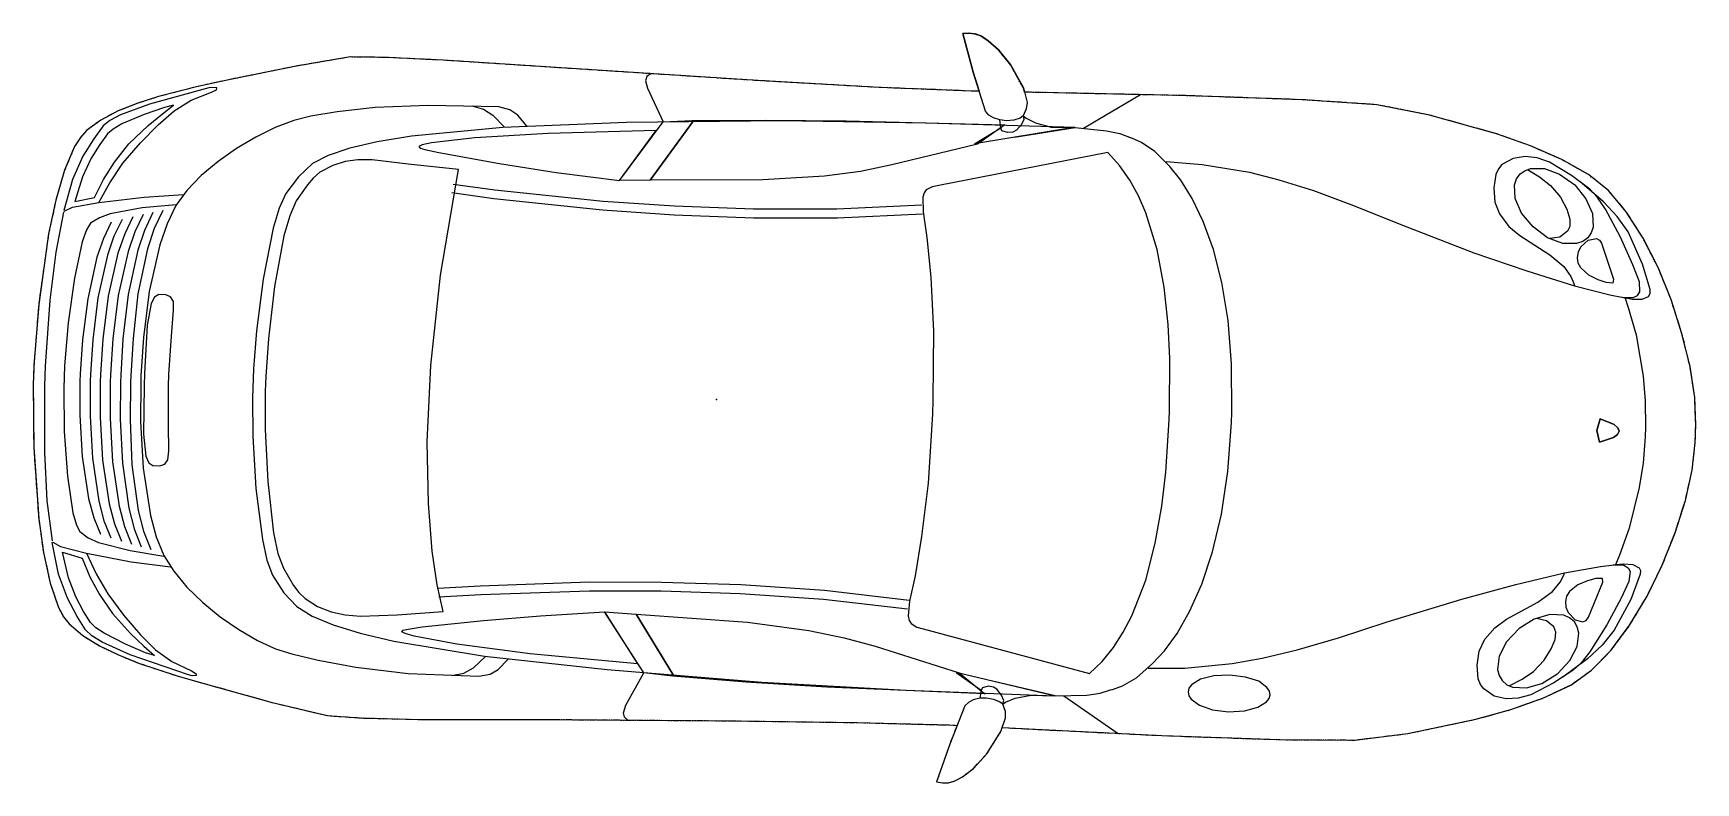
# Model space of a CAD drawing. Header units: inches. Extents: x 0 to 174, y -4 to 74.
import ezdxf

# ---------------------------------------------------------------- set-up
doc = ezdxf.new("R2010")
doc.units = ezdxf.units.IN
doc.header["$MEASUREMENT"] = 0
doc.linetypes.add('PHANTOM2', pattern=[1.25, 0.625, -0.125, 0.125, -0.125, 0.125, -0.125])
doc.layers.add('VEHICLE_OUTLINE', color=8, linetype='PHANTOM2')
doc.layers.add('VEHICLES', color=7, linetype='Continuous')

msp = doc.modelspace()

# ---------------------------------------------------------------- linework, layer by layer
at = {"layer": 'VEHICLE_OUTLINE', "color": 8}
msp.add_lwpolyline([(103.96, 67.91), (103.85, 68.35), (102.52, 70.74), (101.25, 72.35), (100.17, 73.29), (99.38, 73.83), (98.72, 74.04), (98.12, 74.09), (97.49, 74.05), (98.58, 70.01), (99.22, 68.01), (98.39, 68.03), (88.74, 68.4), (75.4, 69.16), (56.99, 70.35), (43, 71.26), (37.05, 71.55), (33.26, 71.6), (27.39, 70.6), (20.5, 69.21), (17.26, 68.51), (13.13, 67.45), (10.97, 66.75), (8.92, 65.95), (7.08, 64.99), (5.57, 63.89), (4.94, 63.16), (4.34, 62.22), (3.29, 59.73), (2.37, 56.6), (1.61, 53.05), (0.57, 45.65), (0.07, 39.26), (0, 37.12), (0.05, 30.68), (0.57, 23.19), (1.07, 19.63), (1.78, 16.44), (2.65, 13.88), (3.19, 12.9), (3.76, 12.16), (5.2, 10.93), (6.96, 9.85), (8.95, 8.91), (11.05, 8.05), (15.1, 6.7), (18.29, 5.81), (25.06, 3.92), (30.85, 2.54), (34.63, 2.29), (40.59, 2.14), (54.61, 2.13), (73.06, 2), (86.42, 1.81), (96.07, 1.56), (96.9, 1.52), (96.12, -0.46), (94.75, -4.39), (95.38, -4.5), (95.98, -4.49), (96.65, -4.3), (97.47, -3.88), (98.62, -2.99), (100, -1.47), (101.49, 0.86), (101.64, 1.28), (118.36, 0.45), (130.75, 0.02), (138.6, -0.02), (144.17, 0.66), (151.32, 2.16), (154.97, 3.17), (158.35, 4.38), (161.26, 5.75), (163.45, 7.3), (165.48, 9.37), (167.44, 12.01), (169.26, 15.05), (170.85, 18.3), (172.2, 21.72), (173.28, 25.08), (174, 28.28), (174.31, 31.18), (174.37, 33.02), (174.26, 35.91), (173.77, 39.15), (172.93, 42.58), (171.82, 46.08), (170.46, 49.44), (168.85, 52.59), (167.09, 55.37), (165.21, 57.6), (163.13, 59.27), (160.32, 60.84), (157.03, 62.28), (153.47, 63.55), (146.43, 65.51), (140.93, 66.6), (133.09, 67.12), (120.71, 67.55)], close=True, dxfattribs=at)
at = {"layer": 'VEHICLES', "color": 9}
msp.add_lwpolyline([(103.96, 67.91), (103.85, 68.35), (102.52, 70.74), (101.25, 72.35), (100.17, 73.29), (99.38, 73.83), (98.72, 74.04), (98.12, 74.09), (97.49, 74.05), (98.58, 70.01), (99.22, 68.01), (98.39, 68.03), (88.74, 68.4), (75.4, 69.16), (56.99, 70.35), (43, 71.26), (37.05, 71.55), (33.26, 71.6), (27.39, 70.6), (20.5, 69.21), (17.26, 68.51), (13.13, 67.45), (10.97, 66.75), (8.92, 65.95), (7.08, 64.99), (5.57, 63.89), (4.94, 63.16), (4.34, 62.22), (3.29, 59.73), (2.37, 56.6), (1.61, 53.05), (0.57, 45.65), (0.07, 39.26), (0, 37.12), (0.05, 30.68), (0.57, 23.19), (1.07, 19.63), (1.78, 16.44), (2.65, 13.88), (3.19, 12.9), (3.76, 12.16), (5.2, 10.93), (6.96, 9.85), (8.95, 8.91), (11.05, 8.05), (15.1, 6.7), (18.29, 5.81), (25.06, 3.92), (30.85, 2.54), (34.63, 2.29), (40.59, 2.14), (54.61, 2.13), (73.06, 2), (86.42, 1.81), (96.07, 1.56), (96.9, 1.52), (96.12, -0.46), (94.75, -4.39), (95.38, -4.5), (95.98, -4.49), (96.65, -4.3), (97.47, -3.88), (98.62, -2.99), (100, -1.47), (101.49, 0.86), (101.64, 1.28), (118.36, 0.45), (130.75, 0.02), (138.6, -0.02), (144.17, 0.66), (151.32, 2.16), (154.97, 3.17), (158.35, 4.38), (161.26, 5.75), (163.45, 7.3), (165.48, 9.37), (167.44, 12.01), (169.26, 15.05), (170.85, 18.3), (172.2, 21.72), (173.28, 25.08), (174, 28.28), (174.31, 31.18), (174.37, 33.02), (174.26, 35.91), (173.77, 39.15), (172.93, 42.58), (171.82, 46.08), (170.46, 49.44), (168.85, 52.59), (167.09, 55.37), (165.21, 57.6), (163.13, 59.27), (160.32, 60.84), (157.03, 62.28), (153.47, 63.55), (146.43, 65.51), (140.93, 66.6), (133.09, 67.12), (120.71, 67.55)], close=True, dxfattribs=at)
for points in [[(98.74, 62.48), (101.47, 64.16), (101.38, 65), (100.73, 65.21), (100.23, 65.5), (99.88, 65.93), (98.58, 70.01), (97.49, 74.05), (98.12, 74.09), (98.72, 74.04), (99.38, 73.83), (100.17, 73.29), (101.25, 72.35), (102.52, 70.74), (103.85, 68.35), (104.25, 66.83), (104.16, 66.17), (103.84, 65.43), (104.13, 65.18), (105.11, 64.69), (106.75, 64.24), (109.12, 64.19), (98.74, 62.48)], [(64.74, 69.84), (64.37, 69.55), (64.23, 69.1), (64.42, 68.34), (66.07, 64.79)], [(18.43, 68.35), (12.2, 66.64), (9.15, 65.55), (8.04, 64.95), (7.33, 64.37), (6.35, 63.03), (5.2, 61.2), (4.1, 58.74), (3.2, 55.52), (3.26, 55.43), (4.12, 55.85), (6.87, 56.35), (8.03, 58.42), (9.39, 60.45), (11.24, 62.61), (13.11, 64.47), (14.79, 65.95), (16.58, 67.06), (18.71, 67.92), (19.23, 68.14), (19.24, 68.38), (18.82, 68.4), (18.43, 68.35)], [(7.78, 63.55), (6.99, 62.43), (6.07, 60.99), (5.16, 59.03), (4.35, 56.44), (6.44, 56.88), (7.38, 58.75), (8.52, 60.57), (10.03, 62.48), (12.06, 64.42), (13.55, 65.63), (14.72, 66.56), (13.78, 66.32), (11.62, 65.58), (9.3, 64.58), (8.37, 64.04), (7.78, 63.55)], [(51.76, 64.33), (50.81, 65.51), (49.98, 66.05), (48.82, 66.36), (41.42, 66.53), (35.87, 66.3), (31.88, 65.84), (29.1, 65.39), (27.34, 64.94), (25.39, 64.2), (23.36, 63.21), (21.31, 62.02), (19.39, 60.64), (17.62, 59.17), (16.12, 57.6), (14.96, 56.04), (14.05, 54.12), (13.28, 51.92), (12.17, 47.02), (11.55, 42.17), (11.29, 38.17), (11.27, 37.39), (11.25, 33.39), (11.53, 28.5), (12.29, 23.54), (12.9, 21.29), (13.68, 19.34), (14.73, 17.67), (16.12, 16), (17.78, 14.41), (19.59, 12.9), (21.56, 11.57), (23.51, 10.41), (25.4, 9.56), (27.13, 9.02), (29.88, 8.36), (33.82, 7.62), (39.34, 6.97), (46.74, 6.68), (47.92, 6.88), (48.77, 7.36), (49.81, 8.47)], [(45.99, 66.49), (47.22, 66.14), (48.22, 65.51), (49.41, 64.23)], [(110.17, 64.15), (116.14, 67.68)], [(102.92, 63.18), (109.27, 64.19), (93.64, 64.67), (78.48, 64.9), (62.22, 64.72), (49.26, 64.21), (39.68, 63.31), (36.08, 62.71), (33.2, 62.03), (30.94, 61.26), (29.29, 60.42), (27.82, 59.05), (26.5, 57.29), (25.78, 55.75), (25.17, 53.64), (24.11, 48.32), (23.41, 42.89), (23.09, 38.9), (22.98, 35.87), (23.02, 31.83), (23.34, 26.37), (24.03, 20.99), (24.49, 18.84), (25.1, 17.28), (26.3, 15.4), (27.66, 13.97), (29.26, 12.98), (31.45, 12.06), (34.28, 11.18), (37.83, 10.34), (47.32, 8.77), (60.21, 7.39), (76.42, 6.04), (91.56, 5.21), (107.19, 4.63), (100.92, 6.09)], [(66.07, 64.79), (69.06, 64.93), (69.14, 64.78), (64.71, 58.67), (61.49, 58.66), (66.07, 64.79)], [(69.06, 64.93), (76.76, 64.99), (85.25, 64.91), (101.91, 64.47), (99.04, 62.47), (90.05, 60.28), (86.78, 59.61), (83, 59.11), (76.54, 58.71), (64.71, 58.67), (69.14, 64.78), (69.06, 64.93)], [(103.84, 65.43), (103.5, 65.2), (102.86, 64.98), (102.07, 64.89), (101.38, 65)], [(103.84, 65.43), (103.91, 65.04), (103.65, 64.53), (103.12, 63.92), (102.75, 63.72), (102.18, 63.68), (101.59, 63.85), (101.47, 64.16)], [(65.35, 63.88), (54.02, 63.59), (46.3, 63.13), (41.76, 62.6), (40.79, 62.39), (40.43, 62.23), (40.57, 62.04), (41.08, 61.9), (42.54, 61.58), (48.91, 60.42), (54.84, 59.5), (61.49, 58.66), (65.35, 63.88)], [(109.27, 64.19), (112.57, 63.86), (113.95, 63.57), (115.14, 63.14)], [(112.81, 5.22), (113.21, 5.29), (114.24, 5.65), (115.71, 6.5), (117.39, 8.01), (118.64, 9.32), (119.97, 11.14), (121.29, 13.47), (122.56, 16.32), (123.67, 19.71), (124.62, 23.65), (125.29, 28.14), (125.68, 33.27), (125.72, 34.33), (125.69, 39.44), (125.33, 43.97), (124.66, 47.97), (123.79, 51.43), (122.71, 54.36), (121.56, 56.77), (120.37, 58.68), (119.21, 60.11), (117.64, 61.7), (116.23, 62.65), (115.22, 63.08), (114.84, 63.21)], [(119.16, 34.49), (119.2, 39.97), (119.03, 43.56), (118.62, 47.46), (117.89, 51.43), (116.7, 55.26), (115.91, 57.03), (115.01, 58.69), (113.92, 60.23), (112.7, 61.6), (94.97, 58.12), (94.28, 57.97), (93.66, 57.66), (93.44, 57.37), (93.3, 56.89), (93.34, 55.38), (93.73, 52.66), (94.13, 48.52), (94.41, 42.85), (94.37, 35.63), (94.32, 34.16), (93.85, 26.92), (93.18, 21.32), (92.49, 17.19), (91.92, 14.53), (91.77, 13), (91.88, 12.51), (92.08, 12.2), (92.66, 11.82), (93.35, 11.65), (110.8, 6.97), (112.1, 8.22), (113.3, 9.69), (114.32, 11.28), (115.22, 12.99), (116.68, 16.73), (117.68, 20.64), (118.36, 24.5), (118.79, 28.07), (119.13, 33.56), (119.16, 34.49)], [(161.64, 47.61), (165.37, 46.67), (166.8, 46.38), (167.8, 46.37), (168.28, 46.59), (168.51, 46.98), (168.46, 48.03), (167.76, 49.8), (166.48, 52.71), (164.9, 55.65), (164.07, 56.86), (163.26, 57.73), (161.35, 59.18), (159.02, 60.58), (157.74, 61.02), (156.48, 61.18), (155.21, 60.96), (154.04, 60.31), (153.67, 59.87), (153.41, 59.27), (153.18, 57.87), (153.31, 56.39), (153.8, 55.14), (154.78, 53.84), (155.92, 52.87), (159.07, 50.86), (160.53, 49.63), (161.28, 48.59), (161.59, 47.85), (161.64, 47.61)], [(44.62, 59.79), (39.31, 60.37), (35.56, 60.8), (34.06, 60.82), (32.7, 60.63), (31.42, 60.22), (30.07, 59.52), (29.35, 58.91), (28.76, 58.21), (27.59, 56.5), (26.9, 54.96), (26.28, 52.85), (25.31, 47.52), (24.67, 42.1), (24.38, 38.11), (24.33, 36.57), (24.34, 32.54), (24.6, 27.08), (25.2, 21.7), (25.66, 19.55), (26.24, 17.99), (27.29, 16.18), (27.84, 15.44), (28.51, 14.81), (29.83, 13.99), (31.23, 13.43), (32.72, 13.1), (34.34, 12.98), (38.17, 13.12), (43, 13.47), (42.37, 16.26), (41.84, 19.8), (41.44, 24.78), (41.33, 31.25), (41.7, 39.25), (42.72, 48.72), (44.62, 59.79)], [(118.81, 60.63), (122.62, 60.32), (127.56, 59.51), (130.66, 58.71), (134.27, 57.59), (138.48, 56.03), (143.44, 54.02), (151.1, 51.08), (156.64, 49.17), (161.64, 47.61)], [(163.05, 52.65), (162.52, 52.24), (161.88, 52.03), (160.44, 52.05), (158.83, 52.64), (157.31, 53.78), (156.09, 55.24), (155.43, 56.77), (155.36, 58.18), (155.56, 58.81), (155.94, 59.34), (156.43, 59.68), (157.04, 59.9), (158.52, 59.91), (160.09, 59.31), (161.68, 58.2), (162.86, 56.72), (163.53, 55.19), (163.6, 53.77), (163.4, 53.15), (163.05, 52.65)], [(156.71, 59.82), (158, 59.02), (159.14, 58.11), (160.19, 56.9), (160.84, 55.64), (161.16, 54.61), (161.16, 53.83), (160.93, 53.32), (160.13, 52.72), (159.07, 52.58)], [(44.05, 58.28), (48.42, 57.67), (59.76, 56.49), (67.27, 55.99), (75.56, 55.67), (84.29, 55.67), (93.19, 56.11)], [(166.68, 46.41), (167.73, 46.22), (168.75, 46.22), (169.42, 46.49), (169.59, 46.79), (169.6, 47.21), (168.79, 49.89), (167.28, 53.25), (166.14, 54.89), (164.68, 56.41), (162.23, 58.55)], [(14.99, 56.1), (11.43, 55.77), (8.06, 55.17), (6.94, 54.73), (6.01, 54.16), (5.6, 53.48), (5.13, 52.23), (4.31, 48.41), (3.66, 43.74), (3.29, 39.23), (3.21, 36.89), (3.26, 32.34), (3.58, 27.66), (4.14, 23.79), (4.52, 22.52), (4.88, 21.84), (5.76, 21.18), (6.86, 20.69), (10.17, 19.85), (13.7, 19.27)], [(6.87, 56.35), (11.62, 56.91), (15.75, 57.19)], [(43.9, 57.38), (48.3, 56.77), (59.7, 55.59), (67.24, 55.06), (75.56, 54.74), (84.35, 54.73), (93.28, 55.17)], [(3.19, 55.34), (2.36, 51.15), (1.73, 46.09), (1.25, 39.18), (1.17, 37.11), (1.17, 30.16), (1.44, 25.06), (1.99, 20.86)], [(8.18, 54.29), (7.37, 52.58), (6.67, 50.61), (5.71, 46.25), (5.16, 41.94), (4.92, 38.39), (4.89, 37.61), (4.89, 34.06), (5.13, 29.72), (5.79, 25.3), (6.35, 23.29), (7.04, 21.55)], [(9.31, 54.55), (8.46, 52.81), (7.79, 50.81), (6.79, 46.36), (6.25, 41.96), (6, 38.36), (5.98, 37.57), (5.97, 33.93), (6.21, 29.53), (6.89, 25.02), (7.42, 22.95), (8.14, 21.18)], [(10.46, 54.84), (9.59, 53.07), (8.88, 51.02), (7.85, 46.51), (7.3, 42.01), (7.05, 38.32), (7.03, 37.54), (7.02, 33.83), (7.25, 29.31), (7.97, 24.74), (8.52, 22.65), (9.27, 20.84)], [(11.52, 55.08), (10.65, 53.27), (9.94, 51.19), (8.91, 46.59), (8.36, 42.04), (8.11, 38.28), (8.08, 37.5), (8.07, 33.74), (8.3, 29.15), (9.01, 24.5), (9.57, 22.37), (10.32, 20.51)], [(12.55, 55.28), (11.68, 53.42), (10.97, 51.34), (9.97, 46.68), (9.41, 42.06), (9.19, 38.24), (9.16, 37.46), (9.12, 33.64), (9.35, 29), (10.03, 24.28), (10.58, 22.12), (11.33, 20.23)], [(13.58, 55.52), (12.68, 53.62), (11.97, 51.48), (10.96, 46.76), (10.47, 42.08), (10.24, 38.21), (10.21, 37.43), (10.17, 33.54), (10.34, 28.84), (11.01, 24.06), (11.57, 21.88), (12.34, 19.95)], [(164.5, 52.08), (165.73, 48.31), (165.68, 47.89), (164.96, 47.97), (164.13, 48.24), (163.15, 48.73), (162.31, 49.48), (162.05, 49.97), (161.98, 50.58), (162.06, 51.18), (162.32, 51.68), (163.1, 52.4), (163.95, 52.56), (164.27, 52.39), (164.5, 52.08)], [(14.22, 38.31), (14.51, 42.33), (14.72, 45.06), (14.7, 45.97), (14.41, 46.46), (13.91, 46.66), (13.16, 46.68), (12.72, 46.43), (12.37, 45.75), (11.96, 43.48), (11.66, 38.43), (11.62, 37.14), (11.56, 32.05), (11.81, 29.75), (12.12, 29.05), (12.53, 28.77), (13.28, 28.74), (13.8, 28.9), (14.12, 29.37), (14.21, 30.3), (14.18, 33.01), (14.18, 37.08), (14.22, 38.31)], [(166.92, 46.4), (167.28, 45.34), (168.11, 42.45), (168.86, 38.12), (169.07, 35.55), (169.1, 32.78), (169.06, 31.76), (168.84, 29), (168.45, 26.45), (167.4, 22.18), (166.37, 19.36), (165.94, 18.35)], [(164.26, 31.23), (164, 32.45), (164.34, 33.67), (165.8, 33.08), (166.21, 32.73), (166.34, 32.36), (166.18, 32.01), (165.75, 31.69), (164.26, 31.23)], [(164.34, 33.67), (164, 32.45), (164.26, 31.23), (165.75, 31.69), (166.18, 32.01), (166.34, 32.36), (166.21, 32.73), (165.8, 33.08), (164.34, 33.67)], [(16.28, 6.81), (10.18, 8.92), (7.22, 10.23), (6.16, 10.9), (5.49, 11.53), (4.6, 12.94), (3.59, 14.84), (2.65, 17.37), (1.98, 20.68), (2.05, 20.73), (2.87, 20.28), (5.59, 19.59), (6.6, 17.42), (7.82, 15.3), (9.51, 13.04), (11.25, 11.02), (12.82, 9.43), (14.52, 8.2), (16.59, 7.22), (17.09, 6.91), (17.09, 6.73), (16.67, 6.71), (16.28, 6.81)], [(6, 12.32), (5.28, 13.46), (4.46, 14.99), (3.69, 17), (3.06, 19.68), (5.12, 19.06), (5.92, 17.11), (6.94, 15.24), (8.32, 13.26), (10.2, 11.15), (11.6, 9.84), (12.71, 8.86), (11.78, 9.14), (9.68, 10.02), (7.43, 11.19), (6.55, 11.76), (6, 12.32)], [(5.59, 19.59), (10.28, 18.67), (14.39, 18.14)], [(116.95, 7.51), (120.78, 7.53), (125.76, 7.99), (128.91, 8.57), (132.58, 9.43), (136.9, 10.7), (141.99, 12.39), (149.84, 14.76), (155.49, 16.28), (160.59, 17.52)], [(160.59, 17.52), (164.37, 18.17), (165.82, 18.36), (166.82, 18.32), (167.29, 18.03), (167.48, 17.64), (167.36, 16.62), (166.54, 14.87), (165.06, 12.06), (163.28, 9.24), (162.36, 8.09), (161.5, 7.31), (159.49, 5.97), (157.07, 4.73), (155.76, 4.38), (154.5, 4.3), (153.24, 4.59), (152.13, 5.35), (151.78, 5.81), (151.56, 6.39), (151.43, 7.84), (151.66, 9.31), (152.25, 10.55), (153.31, 11.75), (154.52, 12.64), (157.8, 14.42), (159.34, 15.54), (160.16, 16.54), (160.52, 17.25), (160.59, 17.52)], [(165.7, 18.36), (166.76, 18.44), (167.78, 18.38), (168.43, 18.05), (168.57, 17.75), (168.56, 17.36), (167.56, 14.71), (165.83, 11.49), (164.57, 9.94), (163.01, 8.49), (160.42, 6.57)], [(42.45, 15.89), (46.88, 16.16), (58.34, 16.57), (65.89, 16.55), (74.22, 16.29), (82.99, 15.68), (91.86, 14.65)], [(163.13, 12.85), (164.62, 16.53), (164.6, 16.92), (163.88, 16.92), (163.03, 16.68), (162.02, 16.26), (161.12, 15.54), (160.83, 15.07), (160.72, 14.5), (160.76, 13.9), (160.98, 13.35), (161.71, 12.6), (162.54, 12.39), (162.88, 12.53), (163.13, 12.85)], [(42.54, 14.99), (46.94, 15.25), (58.33, 15.64), (65.86, 15.62), (74.16, 15.36), (82.87, 14.75), (91.71, 13.72)], [(63.39, 7.97), (52.11, 9.02), (44.44, 10.04), (39.96, 10.86), (39, 11.14), (38.65, 11.33), (38.81, 11.5), (39.32, 11.61), (40.8, 11.86), (47.24, 12.53), (53.22, 13.02), (59.91, 13.42), (63.39, 7.97)], [(67.08, 6.67), (64.05, 7.01), (59.91, 13.42), (63.24, 13.18), (67.12, 6.81), (67.08, 6.67)], [(67.08, 6.67), (67.12, 6.81), (63.24, 13.18), (74.93, 12.35), (81.34, 11.46), (85.07, 10.7), (88.29, 9.84), (97.1, 7.03), (99.82, 4.83), (83.23, 5.53), (74.77, 6.04), (67.08, 6.67)], [(161.64, 12.39), (161.14, 12.8), (160.52, 13.06), (159.08, 13.14), (157.44, 12.66), (155.84, 11.66), (154.52, 10.26), (153.75, 8.79), (153.58, 7.38), (153.74, 6.74), (154.08, 6.22), (154.55, 5.78), (155.14, 5.52), (156.61, 5.44), (158.23, 5.92), (159.89, 6.95), (161.17, 8.32), (161.94, 9.79), (162.11, 11.2), (161.95, 11.84), (161.64, 12.39)], [(154.82, 5.68), (156.16, 6.35), (157.37, 7.18), (158.49, 8.35), (159.22, 9.53), (159.62, 10.51), (159.68, 11.29), (159.49, 11.84), (158.73, 12.49), (157.68, 12.74)], [(43.91, 6.75), (45.15, 6.98), (46.19, 7.55), (47.47, 8.76)], [(62.38, 2.07), (62.03, 2.39), (61.92, 2.84), (62.16, 3.62), (64.05, 7.04)], [(96.8, 7.07), (99.42, 5.2), (99.27, 4.37), (98.6, 4.18), (98.08, 3.9), (97.7, 3.55), (96.12, -0.46), (94.75, -4.39), (95.38, -4.5), (95.98, -4.49), (96.65, -4.3), (97.47, -3.88), (98.62, -2.99), (100, -1.47), (101.49, 0.86), (101.99, 2.32), (101.96, 2.98), (101.68, 3.74), (101.99, 3.94), (103, 4.36), (104.67, 4.69), (107.04, 4.61), (96.8, 7.07)], [(101.68, 3.77), (101.79, 4.13), (101.56, 4.68), (101.08, 5.3), (100.72, 5.52), (100.15, 5.63), (99.55, 5.47), (99.42, 5.2)], [(107.19, 4.63), (110.5, 4.7), (111.9, 4.89), (113.11, 5.27)], [(125.37, 2.94), (127.03, 3.04), (128.43, 3.41), (129.35, 3.98), (129.64, 4.33), (129.74, 4.72), (129.66, 5.11), (129.4, 5.48), (128.53, 6.14), (127.16, 6.58), (125.51, 6.79), (123.82, 6.7), (122.42, 6.36), (121.5, 5.76), (121.22, 5.41), (121.14, 5.02), (121.19, 4.63), (121.45, 4.25), (122.33, 3.62), (123.7, 3.15), (125.37, 2.94)], [(101.68, 3.74), (101.36, 3.99), (100.74, 4.23), (99.96, 4.37), (99.27, 4.37)], [(108.09, 4.6), (113.8, 0.67)]]:
    msp.add_lwpolyline(points, dxfattribs=at)
at = {"layer": 'VEHICLES'}
msp.add_point((71.68, 35.69), dxfattribs=at)

doc.saveas('drawing.dxf')
